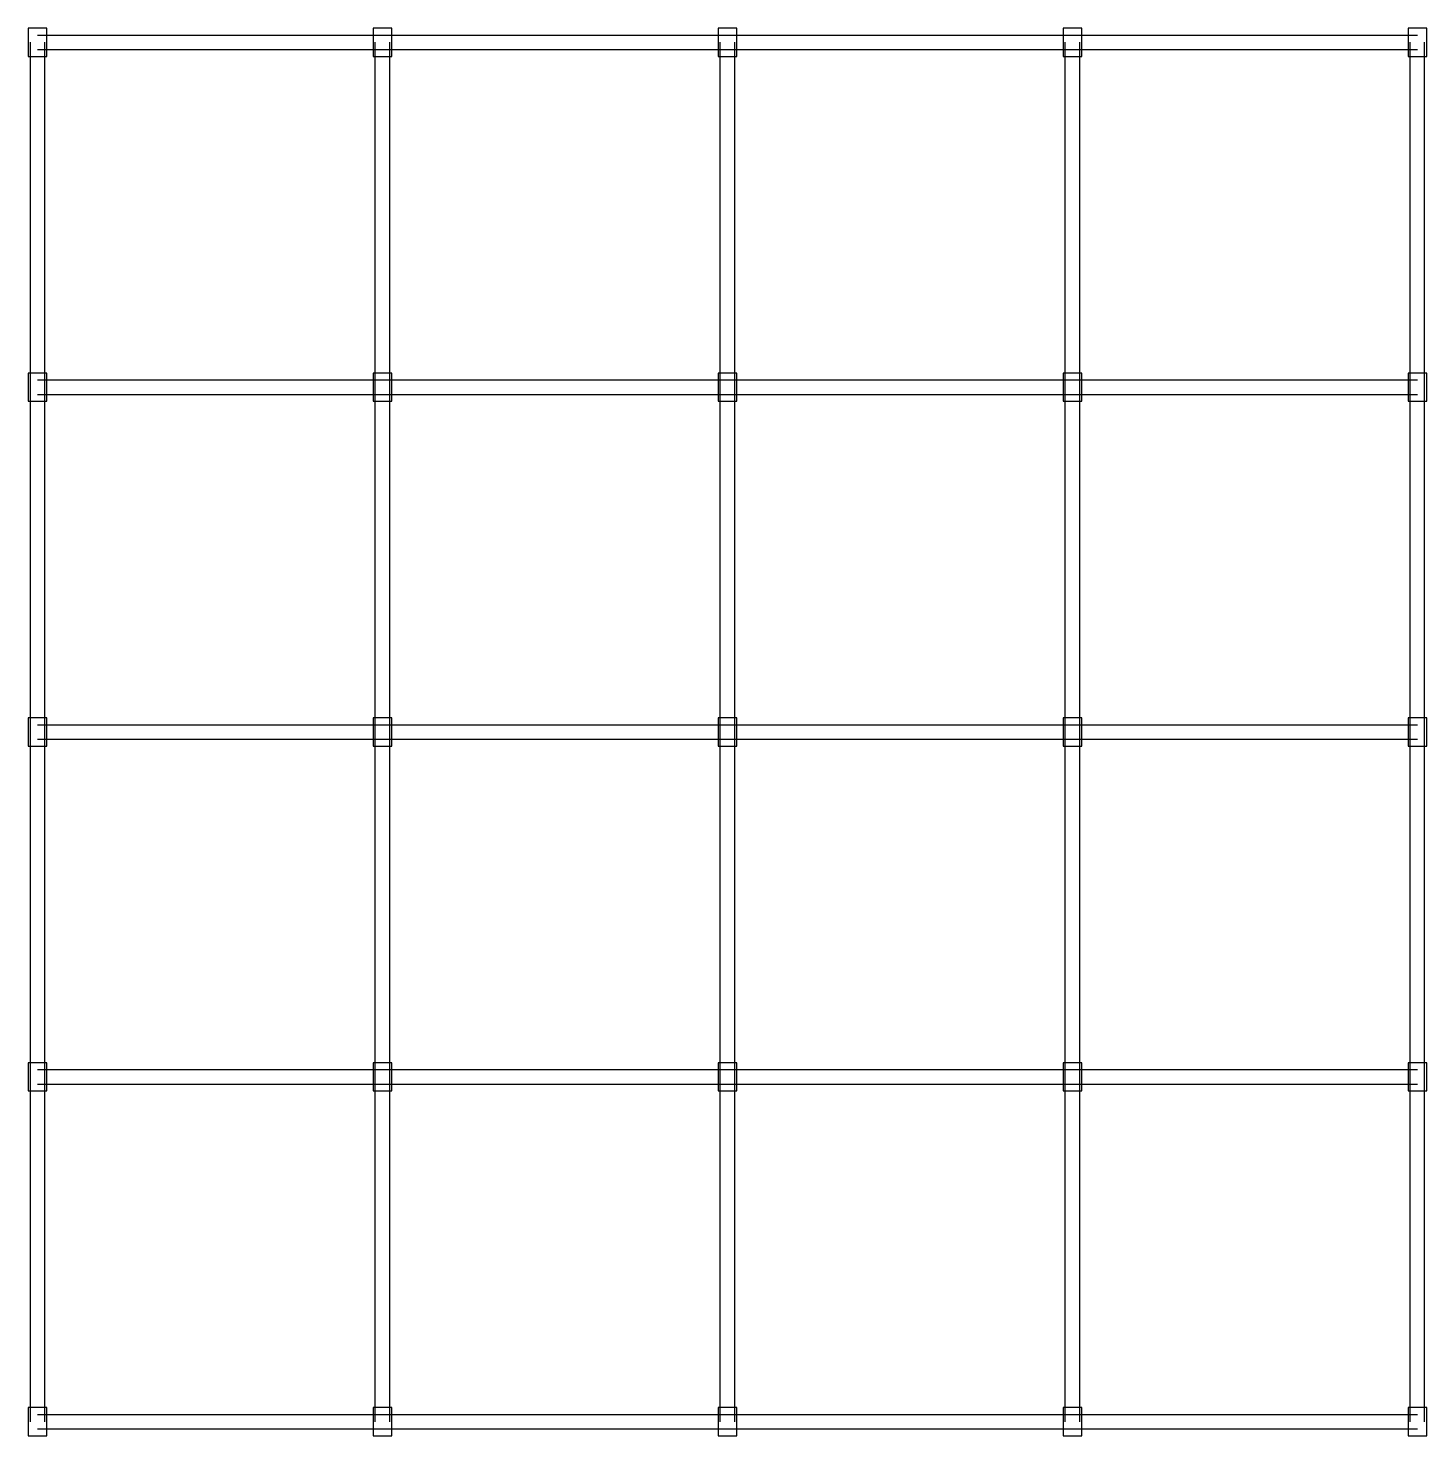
# Model space of a CAD drawing. Header units: metres. Extents: x -150 to 22150, y -225 to 22225.
import ezdxf

# ---------------------------------------------------------------- set-up
doc = ezdxf.new("R2010")
doc.units = ezdxf.units.M
doc.layers.add('COLUMN', color=1, linetype='Continuous')
doc.layers.add('WALL', color=2, linetype='Continuous')

msp = doc.modelspace()

# ---------------------------------------------------------------- linework, layer by layer
at = {"layer": 'COLUMN'}
for points in [[(-150, 21775), (150, 21775), (150, 22225), (-150, 22225), (-150, 21775)], [(5350, 21775), (5650, 21775), (5650, 22225), (5350, 22225), (5350, 21775)], [(10850, 21775), (11150, 21775), (11150, 22225), (10850, 22225), (10850, 21775)], [(16350, 21775), (16650, 21775), (16650, 22225), (16350, 22225), (16350, 21775)], [(21850, 21775), (22150, 21775), (22150, 22225), (21850, 22225), (21850, 21775)], [(-150, 16275), (150, 16275), (150, 16725), (-150, 16725), (-150, 16275)], [(5350, 16275), (5650, 16275), (5650, 16725), (5350, 16725), (5350, 16275)], [(10850, 16275), (11150, 16275), (11150, 16725), (10850, 16725), (10850, 16275)], [(16350, 16275), (16650, 16275), (16650, 16725), (16350, 16725), (16350, 16275)], [(21850, 16275), (22150, 16275), (22150, 16725), (21850, 16725), (21850, 16275)], [(-150, 10775), (150, 10775), (150, 11225), (-150, 11225), (-150, 10775)], [(5350, 10775), (5650, 10775), (5650, 11225), (5350, 11225), (5350, 10775)], [(10850, 10775), (11150, 10775), (11150, 11225), (10850, 11225), (10850, 10775)], [(16350, 10775), (16650, 10775), (16650, 11225), (16350, 11225), (16350, 10775)], [(21850, 10775), (22150, 10775), (22150, 11225), (21850, 11225), (21850, 10775)], [(-150, 5275), (150, 5275), (150, 5725), (-150, 5725), (-150, 5275)], [(5350, 5275), (5650, 5275), (5650, 5725), (5350, 5725), (5350, 5275)], [(10850, 5275), (11150, 5275), (11150, 5725), (10850, 5725), (10850, 5275)], [(16350, 5275), (16650, 5275), (16650, 5725), (16350, 5725), (16350, 5275)], [(21850, 5275), (22150, 5275), (22150, 5725), (21850, 5725), (21850, 5275)], [(-150, -225), (150, -225), (150, 225), (-150, 225), (-150, -225)], [(5350, -225), (5650, -225), (5650, 225), (5350, 225), (5350, -225)], [(10850, -225), (11150, -225), (11150, 225), (10850, 225), (10850, -225)], [(16350, -225), (16650, -225), (16650, 225), (16350, 225), (16350, -225)], [(21850, -225), (22150, -225), (22150, 225), (21850, 225), (21850, -225)]]:
    msp.add_lwpolyline(points, dxfattribs=at)
at = {"layer": 'WALL'}
for p, q in [((0, 22115), (5500, 22115)), ((5500, 22115), (11000, 22115)), ((11000, 22115), (16500, 22115)), ((16500, 22115), (22000, 22115)), ((-115, 16500), (-115, 22000)), ((0, 21885), (5500, 21885)), ((115, 16500), (115, 22000)), ((5385, 16500), (5385, 22000)), ((5500, 21885), (11000, 21885)), ((5615, 16500), (5615, 22000)), ((10885, 16500), (10885, 22000)), ((11000, 21885), (16500, 21885)), ((11115, 16500), (11115, 22000)), ((16385, 16500), (16385, 22000)), ((16500, 21885), (22000, 21885)), ((16615, 16500), (16615, 22000)), ((21885, 16500), (21885, 22000)), ((22115, 16500), (22115, 22000)), ((0, 16615), (5500, 16615)), ((5500, 16615), (11000, 16615)), ((11000, 16615), (16500, 16615)), ((16500, 16615), (22000, 16615)), ((-115, 11000), (-115, 16500)), ((115, 11000), (115, 16500)), ((5385, 11000), (5385, 16500)), ((5615, 11000), (5615, 16500)), ((10885, 11000), (10885, 16500)), ((11115, 11000), (11115, 16500)), ((16385, 11000), (16385, 16500)), ((16615, 11000), (16615, 16500)), ((21885, 11000), (21885, 16500)), ((22115, 11000), (22115, 16500)), ((0, 16385), (5500, 16385)), ((5500, 16385), (11000, 16385)), ((11000, 16385), (16500, 16385)), ((16500, 16385), (22000, 16385)), ((0, 11115), (5500, 11115)), ((5500, 11115), (11000, 11115)), ((11000, 11115), (16500, 11115)), ((16500, 11115), (22000, 11115)), ((-115, 5500), (-115, 11000)), ((0, 10885), (5500, 10885)), ((115, 5500), (115, 11000)), ((5385, 5500), (5385, 11000)), ((5500, 10885), (11000, 10885)), ((5615, 5500), (5615, 11000)), ((10885, 5500), (10885, 11000)), ((11000, 10885), (16500, 10885)), ((11115, 5500), (11115, 11000)), ((16385, 5500), (16385, 11000)), ((16500, 10885), (22000, 10885)), ((16615, 5500), (16615, 11000)), ((21885, 5500), (21885, 11000)), ((22115, 5500), (22115, 11000)), ((0, 5615), (5500, 5615)), ((5500, 5615), (11000, 5615)), ((11000, 5615), (16500, 5615)), ((16500, 5615), (22000, 5615)), ((-115, 0), (-115, 5500)), ((115, 0), (115, 5500)), ((5385, 0), (5385, 5500)), ((5615, 0), (5615, 5500)), ((10885, 0), (10885, 5500)), ((11115, 0), (11115, 5500)), ((16385, 0), (16385, 5500)), ((16615, 0), (16615, 5500)), ((21885, 0), (21885, 5500)), ((22115, 0), (22115, 5500)), ((0, 5385), (5500, 5385)), ((5500, 5385), (11000, 5385)), ((11000, 5385), (16500, 5385)), ((16500, 5385), (22000, 5385)), ((0, 115), (5500, 115)), ((5500, 115), (11000, 115)), ((11000, 115), (16500, 115)), ((16500, 115), (22000, 115)), ((0, -115), (5500, -115)), ((5500, -115), (11000, -115)), ((11000, -115), (16500, -115)), ((16500, -115), (22000, -115))]:
    msp.add_line(p, q, dxfattribs=at)

doc.saveas('drawing.dxf')
